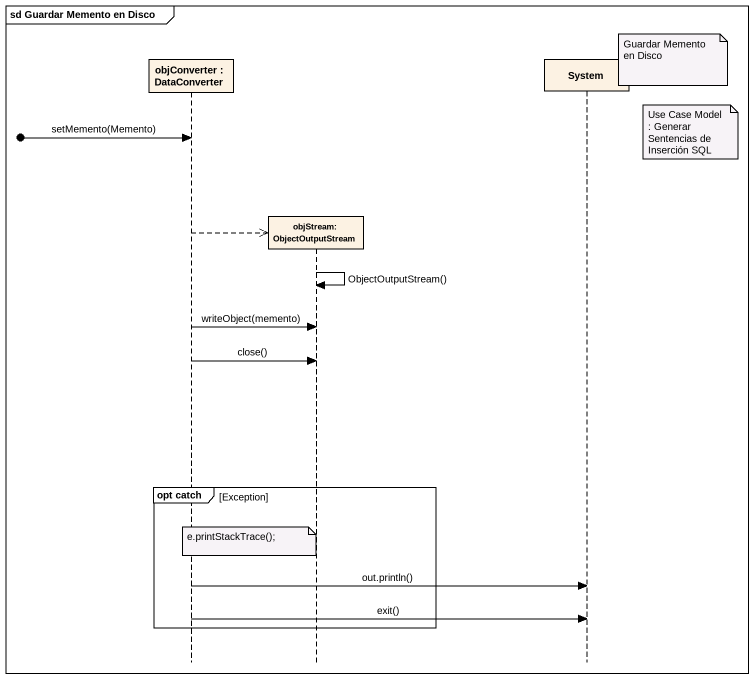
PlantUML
@startuml
mainframe sd Guardar Memento en Disco
hide footbox
participant "objConverter : DataConverter" as objConverter
participant "objStream: ObjectOutputStream" as objStream_ObjectOutputStream
participant System

note right of System : Guardar Memento en Disco
note right of System : Use Case Model : Generar Sentencias de Inserción SQL
[o-> objConverter : setMemento(Memento)
objConverter -->> objStream_ObjectOutputStream **
objStream_ObjectOutputStream -> objStream_ObjectOutputStream : ObjectOutputStream()
objConverter -> objStream_ObjectOutputStream : writeObject(memento)
objConverter -> objStream_ObjectOutputStream : close()
group opt catch [Exception]
  note over objConverter : e.printStackTrace();
  objConverter -> System : out.println()
  objConverter -> System : exit()
end
@enduml
